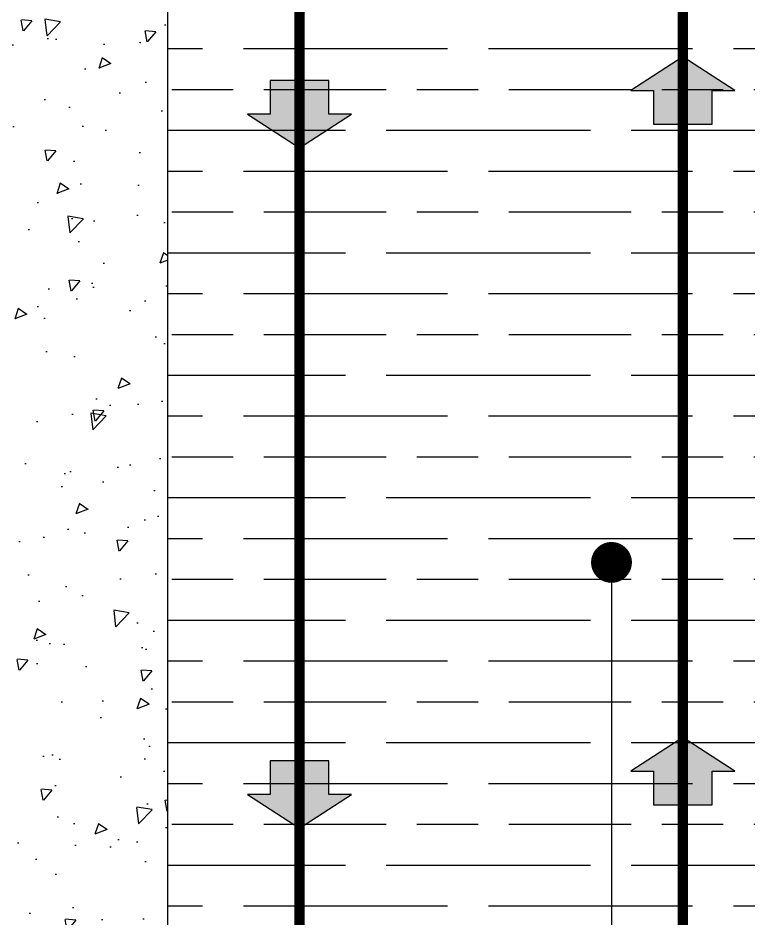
# Model space of a CAD drawing. Header units: millimetres. Extents: x 6561.5 to 6624.8, y 613.4 to 641.4.
# Drawn here: x 6621.707 to 6622.781, y 619.086 to 620.41 of the extents above; entities that cross this region are included whole.
import ezdxf

# ---------------------------------------------------------------- set-up
doc = ezdxf.new("R2010")
doc.units = ezdxf.units.MM
doc.linetypes.add('HIDDEN', pattern=[0.375, 0.25, -0.125])
for name, color, linetype in [('01-Dimensiones', 6, 'Continuous'), ('01-HATCH', 8, 'Continuous'), ('HATCH', 7, 'Continuous'), ('HATCH AMBIENTE', 70, 'Continuous'), ('INSTALACION HIDROSANITARIA', 2, 'Continuous')]:
    doc.layers.add(name, color=color, linetype=linetype)
doc.styles.add('Tex40', font='romans.shx', dxfattribs={"width": 0.8, "height": 0.08})
doc.dimstyles.new('1_40', dxfattribs={"dimtxt": 0.08, "dimasz": 0.06, "dimexe": 0.06, "dimexo": 0, "dimgap": 0.025, "dimtad": 1, "dimzin": 1, "dimdsep": 46, "dimtxsty": 'Tex40', "dimblk": 'ARCHTICK', "dimcen": 0, "dimdle": 0.04, "dimclrd": 6, "dimclre": 6, "dimclrt": 4, "dimadec": 0, "dimazin": 0, "dimtfac": 1, "dimtix": 1, "dimtmove": 1, "dimatfit": 3, "dimfxl": 1, "dimtfill": 1, "dimtolj": 1, "dimtzin": 0, "dimlwd": -1, "dimlwe": -1, "dimarcsym": 0})

# ---------------------------------------------------------------- blocks, each defined once
blk = doc.blocks.new('DIRECCION DEL PROCESO')
at = {"layer": 'HATCH', "lineweight": 0}
blk.add_hatch(color=132, dxfattribs=at).paths.add_polyline_path([(0.163, 0.1422), (0.163, 0.2516), (0, 0), (0.163, -0.2516), (0.163, -0.1422), (0.3261, -0.1422), (0.3261, 0.1422)])
at = {"layer": 'INSTALACION HIDROSANITARIA', "color": 2}
blk.add_lwpolyline([(0.3261, 0.1422), (0.163, 0.1422), (0.163, 0.2516), (0, 0), (0.163, -0.2516), (0.163, -0.1422), (0.3261, -0.1422)], close=True, dxfattribs=at)
blk = doc.blocks.new('*U400')
at = {"layer": 'HATCH AMBIENTE', "color": 253, "xscale": -0.3035172526489677, "yscale": 0.3035172526489677, "zscale": 0.3035172526489677}
blk.add_blockref('DIRECCION DEL PROCESO', (0.0495, 0), dxfattribs=at)
blk = doc.blocks.new('*U401')
at = {"layer": '01-Dimensiones', "color": 0, "linetype": 'ByBlock', "lineweight": -2, "transparency": 16777216}
blk.add_blockref('*U400', (0, 0), dxfattribs=at)
blk = doc.blocks.new('*U346')
at = {"layer": '01-Dimensiones'}
blk.add_blockref('*U401', (0, 0), dxfattribs=at)
blk = doc.blocks.new('*U347')
at = {"color": 0, "linetype": 'ByBlock', "lineweight": -2, "transparency": 16777216}
for p in [(0, 0), (1, 0)]:
    blk.add_blockref('*U346', p, dxfattribs=at)
blk = doc.blocks.new('*U408')
at = {"layer": 'HATCH AMBIENTE', "color": 253, "xscale": -0.3035172526489677, "yscale": 0.3035172526489677, "zscale": 0.3035172526489677}
blk.add_blockref('DIRECCION DEL PROCESO', (0.0495, 0), dxfattribs=at)
blk = doc.blocks.new('*U409')
at = {"layer": '01-Dimensiones', "color": 0, "linetype": 'ByBlock', "lineweight": -2, "transparency": 16777216}
blk.add_blockref('*U408', (0, 0), dxfattribs=at)
blk = doc.blocks.new('*U345')
at = {"layer": '01-Dimensiones'}
blk.add_blockref('*U409', (0, 0), dxfattribs=at)
blk = doc.blocks.new('*U375')
at = {"color": 0, "linetype": 'ByBlock', "lineweight": -2, "transparency": 16777216}
for p in [(2, 0), (3, 0)]:
    blk.add_blockref('*U345', p, dxfattribs=at)
blk = doc.blocks.new('_ArchTick')
at = {"color": 0, "linetype": 'ByBlock', "const_width": 0.15}
blk.add_lwpolyline([(-0.5, -0.5), (0.5, 0.5)], dxfattribs=at)

msp = doc.modelspace()

# ---------------------------------------------------------------- hatches: boundary and pattern name
at = {"layer": '01-HATCH'}
h = msp.add_hatch(dxfattribs=at)
h.set_pattern_fill('AR-CONC', color=256, scale=0.001, angle=180)
h.set_pattern_definition([(230.000002, (6062.88013, 443.35418), (-0.18218467, 0.01593908), [0.01905, -0.20955]), (175.000002, (6062.88013, 443.35418), (0.03524343, -0.191056844), [0.01524, -0.167640584]), (280.451447, (6062.86495, 443.3555), (-0.14694124, -0.17511776), [0.01619001, -0.178090245]), (226.184202, (6062.88013, 443.30338), (-0.27107904, 0.04204232), [0.028575, -0.314325]), (276.63556, (6062.85754, 443.30688), (-0.23740412, -0.24742613), [0.02428502, -0.26713561]), (171.184154, (6062.88013, 443.30338), (-0.23740412, -0.24742613), [0.02285997, -0.25145973]), (201.000002, (6062.85473, 443.31608), (-0.151614395, 0.102265192), [0.01905, -0.20955]), (146.000002, (6062.85473, 443.31608), (-0.06180202, -0.18418797), [0.01524, -0.16764]), (251.451447, (6062.8421, 443.3246), (-0.213416416, -0.08192278), [0.01619001, -0.17808994]), (217.500002, (6062.88013, 443.354176), (-0.0030886, -0.084555039), [0, -0.165608, 0, -0.17018, 0, -0.168275]), (187.500002, (6062.88013, 443.35418), (-0.066819658, -0.100180578), [0, -0.097028, 0, -0.161798, 0, -0.064135]), (147.500002, (6062.93677, 443.354176), (-0.1355905954, 0.0057287385), [0, -0.0635, 0, -0.19812, 0, -0.26289]), (137.500002, (6062.96217, 443.35418), (-0.14812918, -0.025426497), [0, -0.08255, 0, -0.131572, 0, -0.18669])])
h.paths.add_polyline_path([(6621.3768, 618.1395), (6623.7268, 618.1395), (6623.7268, 618.4395), (6623.4268, 618.4395), (6623.4268, 620.9395), (6623.1769, 620.9395), (6623.1768, 618.4395), (6621.9268, 618.4395), (6621.9268, 620.9395), (6621.6768, 620.9395), (6621.6767, 618.4396), (6621.3768, 618.4395)])
at = {"layer": '01-HATCH', "transparency": 33554534}
h = msp.add_hatch(dxfattribs=at)
h.set_pattern_fill('GOST_WOOD', color=130, scale=0.03, angle=90)
h.set_pattern_definition([(180, (104.38766, 88.70446), (2e-17, 0.18), [0.3, -0.06]), (180, (104.44766, 88.76446), (2e-17, 0.18), [0.18, -0.045, 0.09, -0.045]), (180, (104.53766, 88.82446), (2e-17, 0.18), [0.3, -0.06])])
h.paths.add_polyline_path([(6621.9268, 618.4395), (6623.1768, 618.44), (6623.1769, 620.3853), (6621.9268, 620.3848)])

# ---------------------------------------------------------------- linework, layer by layer
at = {"color": 34, "linetype": 'HIDDEN', "ltscale": 0.9, "const_width": 0.015}
msp.add_lwpolyline([(6622.6835, 618.65), (6622.6835, 624.1641), (6617.3171, 624.1641), (6617.3171, 627.2355), (6618.238, 627.2355), (6618.238, 626.5806)], dxfattribs=at)
at = {"color": 54, "linetype": 'HIDDEN', "ltscale": 0.9, "const_width": 0.015}
msp.add_lwpolyline([(6622.1201, 618.7665), (6622.1201, 622.9697)], dxfattribs=at)
msp.add_lwpolyline([(6621.3768, 618.1395), (6623.7268, 618.1395), (6623.7268, 618.4395), (6623.4268, 618.4395), (6623.4268, 620.9395), (6623.1769, 620.9395), (6623.1768, 618.4395), (6621.9268, 618.4395), (6621.9268, 620.9395), (6621.6768, 620.9395), (6621.6767, 618.4396), (6621.3768, 618.4395), (6621.3768, 618.1395)])

# ---------------------------------------------------------------- block references
at = {"xscale": -1}
for name, p, rotation in [('*U347', (6622.6835, 619.3033), 270), ('*U375', (6622.1201, 622.2687), 90)]:
    msp.add_blockref(name, p, dxfattribs=dict(at, rotation=rotation))

# ---------------------------------------------------------------- leaders
msp.add_leader([(6622.5787, 619.6099), (6622.5787, 613.8697)], dimstyle='1_40', override={"dimtad": 0, "dimldrblk": 'Dot'})

doc.saveas('drawing.dxf')
